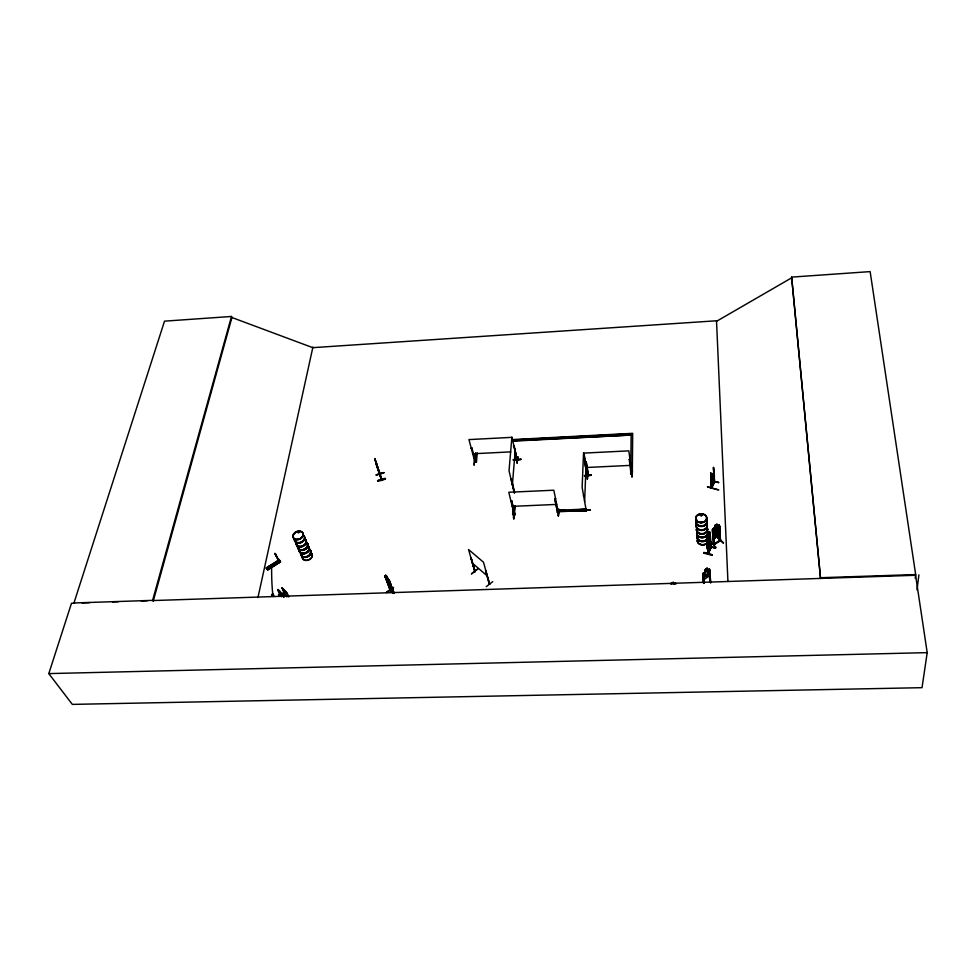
<?xml version="1.0" encoding="UTF-8"?>
<svg xmlns="http://www.w3.org/2000/svg" width="976" height="976" viewBox="0 0 976 976"><rect width="100%" height="100%" fill="white"/><g stroke="black" fill="none" stroke-linecap="round" stroke-linejoin="round"><path stroke-width="1.46" d="M632.387 470.676L631.936 476.8M629.239 459.537L629.996 459.501L629.239 459.537L631.045 474.092L631.936 474.019L631.85 473.25L630.947 473.555M631.704 473.226L631.191 474.092M791.634 277.111L820.548 578.414L791.634 277.111L870.141 271.609L915.671 574.559L915.207 578.268M632.302 474.019L630.63 473.653L632.302 474.019L632.692 433.332L511.729 439.615M630.691 474.092L631.167 433.856M380.042 474.641L379.725 473.58M380.213 474.043L374.723 458.744L380.067 474.702L379.688 473.604M381.226 479.216L381.726 479.606L380.054 473.604M584.49 475.824L591.383 475.105L584.49 475.519M587.113 476.325L584.734 461.55L587.442 476.239M587.186 479.179L587.406 472.811M587.772 475.336L587.906 476.154L588.406 475.251M586.186 461.855L585.441 461.672L586.186 461.855L588.479 476.117L586.198 461.624M585.429 465.662L587.064 476.373M586.161 510.119L582.135 487.402L583.55 452.742L587.393 475.19M583.672 495.527L583.367 496.137M586.43 510.777L586.393 509.057L558.577 510.253L558.504 511.534L586.43 510.777L558.504 511.534M584.624 501.688L585.966 467.15M713.371 544.279L714.103 543.766L714.383 544.523L713.224 530.163L712.59 530.566L713.724 544.974L713.456 544.193M299.534 532.225L298.192 532.859L299.156 531.822M297.375 539.374L297.619 539.399M559.053 509.46L558.296 516.06L559.041 509.423M558.553 509.191L558.406 516.023M554.795 498.931L555.564 498.663L554.795 498.931L557.686 512.986L554.807 498.699M513.327 505.727L512.62 514.364L514.925 513.986L514.181 513.949M514.962 514.132L514.913 514.742M517.219 460.208L516.292 459.489L517.231 459.476M517.012 459.94L516.426 459.964M517.951 456.963L517.06 463.136L517.927 456.939M517.463 456.707L517.06 462.868M513.449 517.914C515.035 496.455 513.425 531.81 513.705 514.01M513.815 517.866L514.267 511.095M511.619 500.822L510.887 500.639L511.619 500.822L514.974 514.767M707.075 542.754L709.418 535.104L709.93 536.214M511.107 478.85L514.511 492.892M513.815 446.447C515.23 445.751 511.875 446.154 514.145 445.873L517.317 460.574L513.864 445.898M514.913 505.653L513.986 514.254M515.023 506.08L514.328 514.718L512.62 514.364M488.927 583.685L489.598 584.16L489.305 583.428M489.342 584.343L485.572 570.411L489.598 584.099M512.729 514.791L513.193 509.033M512.363 484.962L515.121 451.461M714.042 478.691C707.027 500.712 718.36 469.785 712.834 475.349M475.19 571.668L470.957 557.906L474.946 571.46M474.69 459.123L474.092 465.235L474.726 459.086M474.983 462.282C473.982 461.721 476.813 461.965 474.848 461.782M475.593 461.489L474.909 462.258M471.981 448.008L471.237 448.265L471.981 448.008L475.532 462.282M475.739 452.937L474.824 461.563L476.471 461.916L474.934 462.002L475.861 453.364M476.471 461.916L477.264 452.852M703.867 552.489L703.72 553.148L712.126 555.271M712.114 555.344L712.236 555.027M707.502 486.963C725.876 491.416 718.909 490.586 707.515 486.695M916.989 589.846L918.916 574.852M700.243 515.23L700.365 515.56M700.329 514.999L701.378 515.365M701.39 515.548L701.939 514.974M701.744 522.27L701.366 521.684L701.085 522.441M701.744 515.645L701.878 514.938M708.369 542.546L707.905 545.913L708.588 542.497L709.515 542.229L708.771 541.619L709.04 538.557M153.403 600.545L915.586 575.267L927.2 652.639L922.027 687.677L72.322 704.391L48.8 673.599L71.492 603.266L74.53 603.156M707.685 542.985L708.966 538.41L709.54 538.715M709.162 544.303L709.564 541.814M706.917 538.593L707.929 553.831L710.784 547.585L708.234 553.392M707.942 553.734L710.809 546.621M708.539 553.258L707.551 539.106L706.99 539.643L708.222 553.904L707.82 533.921M711.138 546.792L710.516 547.878L709.698 531.993M708.332 553.782L711.126 547.304L710.174 533.116M272.536 564.909L272.426 565.787M711.699 486.792L711.358 487.488L714.017 482.132M711.37 487.854L714.371 481.815M711.626 486.878L711.699 487.378M714.017 482.351L713.493 467.431L714.688 481.973L711.675 488.073L710.809 472.957L711.748 488M714.627 482.022L714.334 481.29L714.225 481.924M707.368 548.585L707.807 549.525L710.174 542.046L710.077 544.474L707.698 549.61L706.831 538.569L709.796 532.018L710.918 547.829M706.88 538.642L707.844 535.787M710.272 540.814L707.307 547.402L708.332 545.682L708.515 547.573L709.467 545.364L709.345 538.557L708.808 539.081L709.93 537.495M257.945 597.568L312.906 347.102M707.319 542.595L707.332 548.671M711.541 482.278L712.126 482.669L713.444 478.35L712.724 473.567L711.736 475.605L710.906 480.058L713.761 473.933M708.71 568.971L709.503 569.142L709.247 575.913L703.94 579.659L703.11 578.439L704.05 579.622M709.894 573.717L709.247 575.877M719.08 535.336L713.724 538.776L719.08 535.336L719.336 528.504L718.678 528.419M719.08 535.373L719.739 533.201M152.598 600.362L231.483 316.468L164.517 321.153L73.956 602.973L152.598 600.362L153.183 601.338L231.922 317.505L231.483 316.468M718.934 532.018L719.532 529.883M711.345 478.972L711.736 475.605M716.14 532.018L714.029 531.871L715.615 532.957L714.225 536.007L716.091 533.03L718.177 533.457L716.555 532.335M389.863 589.797L392.352 592.774M390.058 590.346L385.288 576.804L390.766 590.614L389.997 590.224M390.168 590.248L389.875 589.87M516.926 459.476L516.951 460.574L517.012 459.391M517.329 460.465L511.888 437.163L509.033 470.774L514.23 492.904M710.723 541.924L716.225 547.609M706.807 545.779L715.323 547.878L708.344 546.072M709.259 545.462L709.967 542.205M709.223 544.876L708.686 546.78M708.43 547.548L709.259 543.608M707.283 539.716L707.551 539.106M709.918 539.155L707.661 544.327L710.016 536.715M708.637 531.944L707.734 534.018A5.612 4.404 -3.1 0 1 700.268 537.349A5.612 4.404 -3.1 0 1 697.364 531.176M707.856 534.506L708.405 532.591M708.759 533.713L709.345 532.054M708.905 539.106L709.955 537.398M716.079 532.225L717.14 529.931L716.945 526.625L714.786 527.992L715.164 534.689L717.299 533.311L717.104 530.029L714.969 531.408M713.2 481.388L718.665 482.534L713.346 481.156M711.345 487.341L711.394 488.012L710.809 472.957M718.299 529.199L717.226 531.334L715.066 532.689L713.822 532.018L714.932 530.822L714.688 528.98L717.043 527.565L714.688 528.98M275.525 554.905L279.051 561.627L275.72 554.283M389.961 582.94L388.204 581.842L385.776 576.596L386.35 576.889C383.666 572.253 389.692 579.866 385.654 575.108M710.735 547.182L710.845 547.878M375.028 459.33L378.627 470.481L378.176 469.31M273.036 594.787C273.597 591.7 269.449 596.617 272.853 594.982M710.54 582.66L709.503 569.008L702.683 573.851L703.037 578.5M715.201 548.146L706.844 545.962M717.153 529.334L718.714 528.333L712.602 532.908M712.895 537.617L713.785 538.837L712.907 537.495L712.382 529.468L714.81 527.455L714.639 525.625L716.884 524.149L716.97 526.101L719.397 525.161L720.483 540.716L719.69 526.406L718.861 526.613L719.971 540.997M713.493 544.632L712.456 529.443L718.629 524.99M514.132 514.535L515.047 514.486L514.303 514.486M705.001 571.619L703.903 573.01L704.147 576.243L705.38 576.828L707.49 575.315L708.527 573.132L708.295 569.874L707.124 570.106L707.002 568.361M714.749 527.394L713.615 528.711L714.029 535.421L715.249 536.08L717.384 534.714L718.446 532.579L718.104 525.893L716.909 526.04M701.378 521.916L701.707 522.197M701.573 515.194L700.683 515.365M700.353 514.889L701.317 514.523M557.516 512.18L558.443 512.876L553.831 490.208L508.813 492.258L514.193 514.755L514.938 514.718L511.644 500.603M558.223 512.4L557.43 512.449M558.321 512.9L557.601 512.144M720.447 540.692L713.773 544.913M514.096 514.023L514.193 514.816M474.8 461.477L475.507 461.502L474.873 461.502M486.231 586.649L492.758 581.635M477.801 568.801L471.371 573.973L477.911 568.886M489.598 584.16L483.486 562.237L468.529 549.488L474.946 571.875L471.213 558.113M281.71 596.824L280.002 593.603L278.563 594.689L279.051 595.543M280.283 594.018L281.027 593.872L280.002 593.713M280.966 593.725L279.026 595.165L278.563 594.689L279.441 596.019L280.881 594.933L280.417 594.457M283.76 594.482L285.163 593.481L283.748 594.555L282.869 593.237L285.248 592.286M284.297 592.261L282.967 593.274L284.26 595.958M284.663 596.36L283.369 593.664L285.126 592.151M279.783 593.506C273.744 583.941 283.321 594.128 283.809 597.129M286.981 592.932C274.683 581.708 288.31 591.944 288.701 596.958M287.078 596.702L285.309 594.689M704.855 569.923L707.136 568.3L704.855 569.923L704.916 571.619M704.367 583.026C704.013 570.265 701.951 573.449 703.745 583.465M709.833 581.708L709.064 570.533L709.686 570.094L710.748 582.855M703.11 575.108L703.745 574.657M710.04 581.903L709.271 570.728L709.894 570.277M391.205 585.222L389.631 580.744L385.264 575.681M386.606 580.122C398.781 596.019 384.349 580.134 385.313 575.767M386.569 592.456L393.523 587.613M386.642 592.554L393.462 587.43L386.52 592.273M385.727 577.267L385.044 576.975M387.191 576.792L387.765 578.512L387.033 576.792M388.838 579.671L393.926 592.456M389.278 581.537L393.743 593.493M714.871 530.761L713.371 531.761M723.24 542.888L717.726 537.483L723.192 542.9M714.164 543.925L719.58 540.509M713.48 544.742L720.532 540.057M712.773 530.749L713.419 530.346M719.69 526.406L718.861 526.613M714.981 531.286L717.14 529.931M714.615 525.674L716.945 524.21M278.916 562.249L277.513 560.248L278.819 559.431L280.38 561.676L267.546 569.703M279.478 560.468L266.643 568.532L279.49 560.59L279.221 559.797L266.265 568.02L279.465 559.98L278.489 560.37M279.331 560.334L266.424 568.239M279.868 560.98L279.026 559.516L277.513 560.248M278.794 561.92L280.1 561.115M280.417 561.761L267.68 569.886L267.253 569.325L267.692 569.911L280.539 561.932L280.124 561.346L267.29 569.374L280.21 561.444M276.147 556.003L275.232 553.49M275.33 554.71L274.854 553.38M275.805 554.441L275.269 553.746M791.634 277.843L716.445 321.36M713.224 530.163L714.371 544.486M585.844 509.533L586.027 509.753M673.428 582.343C666.51 586.613 675.343 579.256 673.574 584.246L676.331 583.489M673.66 584.148L675.477 583.331M720.276 539.911L719.605 540.875M701.524 515.657L700.914 515.743M587.552 478.874L587.747 475.873L588.662 475.824M717.811 537.691L723.558 542.924M375.821 462.331L376.358 463.82M376.15 463.612L376.614 464.808L374.808 458.72M376.492 465.467L381.409 479.777L379.871 474.141M383.849 472.884L376.102 474.885L383.763 472.567M376.163 475.068L383.812 472.762M381.116 478.777L381.299 479.68M377.627 480.668C392.34 475.044 382.86 481.802 377.602 480.607M385.386 478.582L377.688 480.851L385.398 478.618M475.007 462.002L475.702 461.965M587.906 476.117L583.965 453.096L628.849 450.863L631.936 473.799M557.699 512.62L558.37 512.656L557.589 512.437M718.251 529.297L717.079 529.443L716.909 527.613M513.217 459.781L521.196 459.354L514.486 460.062M513.205 460.013L521.123 459.391M272.121 564.836L271.633 565.25A168.506 20.972 -81.8 0 0 272.743 593.713M272.121 565.897L271.499 565.421L271.975 565.909M512.034 437.346L468.956 439.59L474.983 462.319M519.378 439.664L529.956 439.115M537.508 438.724L548.085 438.175M557.15 437.699L567.715 437.15M575.279 436.76L585.844 436.211M593.396 435.821L603.973 435.272M613.038 434.796L623.615 434.247M511.631 440.786L631.155 435.04L513.242 441.14M632.411 470.713L632.045 477.044M584.526 475.702L591.371 475.336M390.254 590.26L392.596 592.615M472.689 453.791L510.704 451.876M586.381 467.504L630.728 465.369M581.733 510.241L590.151 510.058L581.769 510.814M581.769 510.521L590.151 510.07L581.72 510.167M512.18 506.361L556.662 504.421M565.982 510.375L558.577 510.253M576.23 509.936L586.393 509.057M820.572 577.719L915.671 574.559M82.106 602.912L89.694 602.656M112.447 601.899L118.511 601.704M141.264 600.948L147.339 600.74M48.8 673.599L927.2 652.639M631.765 473.738L630.947 473.323M278.526 560.212L279.063 559.895M266.228 567.971L267.546 569.655M718.617 528.358L719.41 528.431M707.722 535.775L708.576 531.786L709.406 536.471L708.112 541.033L707.539 540.741M713.163 481.205L718.678 482.547M707.112 543.327L707.563 544.303L707.149 543.242M675.441 583.404L676.295 583.624M712.236 554.746L703.855 552.501L712.273 554.966M381.384 478.63L381.677 479.692L376.516 464.783M231.922 317.505L312.784 347.663L716.518 320.775L727.925 581.489M514.547 492.307L511.4 478.838M707.942 541.204L708.552 541.692M472.518 563.262L487.317 575.974M703.44 572.656L702.757 573.912L703.537 583.27M719.397 525.161L719.666 533.238M719.666 529.907L718.995 532.079C717.86 536.373 710.601 533.835 713.688 535.421M387.24 577.353L386.093 575.779M390.193 589.65L393.389 593.262M279.38 560.407L280.368 561.688M278.294 560.456L279.148 561.566L277.355 557.589M277.782 560.81L279.063 562.493L278.697 561.798M273.487 565.97L272.206 564.274M270.913 565.092L272.133 566.666M271.023 567.495L269.754 565.799M387.814 578.463L393.682 592.627M276.525 556.1L276.977 556.881M268.79 568.74L267.583 567.154M280.002 593.603L280.393 594.53M277.733 589.663L279.636 593.615M282.686 594.384L283.955 597.019M284.76 592.627L286.627 596.69M284.297 592.164L286.224 596.299M282.186 588.15L284.687 593.384M282.052 588.26L285.175 594.799M278.819 559.431L279.356 560.541M711.553 485.841L710.845 479.997M384.861 575.73L390.522 590.785M389.522 581.367L393.987 593.323M376.492 463.38L377.212 465.674M376.748 464.32L377.675 467.431M375.638 461.123L376.102 462.88M515.145 454.047L516.548 460.269M391.23 585.112L391.339 586.344M703.537 574.474L704.16 582.831M704.94 569.935L705.062 571.68M707.063 568.252L707.185 570.167M710.455 547.207L710.516 547.878M713.493 467.431L714.322 482.571M304.585 539.057A5.283 3.941 -23.5 0 1 303.743 545.987A5.283 3.941 -23.5 0 1 296.265 544.059M305.451 539.423A5.368 4.002 -23.5 0 1 302.414 546.414A5.368 4.002 -23.5 0 1 296.155 542.766M305.939 542.156A5.283 3.953 -23.5 0 1 307.147 547.133A5.283 3.953 -23.5 0 1 301.011 550.049A5.283 3.953 -23.5 0 1 297.692 546.072M297.631 545.95A5.283 3.953 -23.5 0 0 300.95 549.915A5.283 3.953 -23.5 0 0 307.098 546.999A5.283 3.953 -23.5 0 0 305.891 542.034A5.258 3.928 -23.5 0 1 307.037 546.914A5.258 3.928 -23.5 0 1 300.925 549.817A5.258 3.928 -23.5 0 1 297.619 545.865A5.246 3.916 -23.5 0 0 300.937 549.805A5.246 3.916 -23.5 0 0 307.025 546.914A5.246 3.916 -23.5 0 0 305.83 541.985M302.816 534.872A5.38 4.002 -23.4 0 1 304.036 539.911A5.38 4.002 -23.4 0 1 297.778 542.876A5.38 4.002 -23.4 0 1 294.41 538.85M305.22 539.057A5.295 3.941 -23.5 0 1 302.218 545.95A5.295 3.941 -23.5 0 1 296.045 542.351M302.95 535.324A5.307 3.953 -23.5 0 1 304.158 540.301A5.307 3.953 -23.5 0 1 297.985 543.217A5.307 3.953 -23.5 0 1 294.667 539.252M305.366 539.228A5.368 4.002 -23.5 0 1 302.328 546.218A5.368 4.002 -23.5 0 1 296.07 542.571M302.682 534.702A5.307 3.953 -23.4 0 1 301.828 541.631A5.307 3.953 -23.4 0 1 294.337 539.704M309.16 549.561A5.234 3.941 -23.7 0 1 310.368 554.514A5.234 3.941 -23.7 0 1 304.28 557.406A5.234 3.941 -23.7 0 1 300.986 553.453M309.111 549.293A5.307 3.989 -23.7 0 1 310.331 554.319A5.307 3.989 -23.7 0 1 304.17 557.247A5.307 3.989 -23.7 0 1 300.828 553.246M310.502 552.599A5.234 3.941 -23.7 0 1 311.71 557.552A5.234 3.941 -23.7 0 1 305.634 560.456A5.234 3.941 -23.7 0 1 302.328 556.491M310.392 552.404A5.209 3.928 -23.7 0 1 311.6 557.345A5.209 3.928 -23.7 0 1 305.549 560.224A5.209 3.928 -23.7 0 1 302.255 556.283M306.086 542.51A5.258 3.928 -23.6 0 1 307.281 547.463A5.258 3.928 -23.6 0 1 301.169 550.366A5.258 3.928 -23.6 0 1 297.863 546.414A5.234 3.916 -23.6 0 0 301.169 550.354A5.234 3.916 -23.6 0 0 307.257 547.463A5.234 3.916 -23.6 0 0 306.061 542.534M306.013 542.302A5.283 3.953 -23.5 0 1 307.208 547.28A5.283 3.953 -23.5 0 1 301.072 550.183A5.283 3.953 -23.5 0 1 297.753 546.218M307.513 545.633A5.331 3.989 -23.6 0 1 308.733 550.659A5.331 3.989 -23.6 0 1 302.548 553.599A5.331 3.989 -23.6 0 1 299.193 549.586M308.892 548.951A5.246 3.941 -23.6 0 1 310.1 553.904A5.246 3.941 -23.6 0 1 304.012 556.796A5.246 3.941 -23.6 0 1 300.718 552.843M309.038 549.11A5.307 3.989 -23.6 0 1 310.258 554.136A5.307 3.989 -23.6 0 1 304.085 557.064A5.307 3.989 -23.6 0 1 300.742 553.05M308.355 546.072A5.331 3.989 -23.6 0 1 305.342 553.05A5.331 3.989 -23.6 0 1 299.107 549.403M308.209 545.901A5.258 3.941 -23.6 0 1 305.232 552.782A5.258 3.941 -23.6 0 1 299.083 549.183M707.1 524.783A5.563 4.355 -3.2 0 1 701.903 530.493A5.563 4.355 -3.2 0 1 696.364 525.21M707.161 524.527A5.649 4.416 -3.2 0 1 701.89 530.322A5.649 4.416 -3.2 0 1 696.278 524.966M707.332 527.955A5.563 4.355 -3.2 0 1 702.134 533.677A5.563 4.355 -3.2 0 1 696.608 528.382M706.295 519.5A5.661 4.429 -3.3 0 1 705.209 525.161A5.661 4.429 -3.3 0 1 697.925 525.454A5.661 4.429 -3.3 0 1 696.498 519.903M706.465 523.087A5.575 4.355 -3.2 0 1 702.574 529.761A5.575 4.355 -3.2 0 1 696.315 524.551M706.246 519.769A5.588 4.368 -3.3 0 1 705.172 525.344A5.588 4.368 -3.3 0 1 697.986 525.637A5.588 4.368 -3.3 0 1 696.583 520.159M706.282 519.293A5.661 4.429 -3.3 0 1 705.197 524.954A5.661 4.429 -3.3 0 1 697.913 525.247A5.661 4.429 -3.3 0 1 696.486 519.696M706.197 519.098A5.588 4.368 -3.3 0 1 705.123 524.673A5.588 4.368 -3.3 0 1 697.938 524.966A5.588 4.368 -3.3 0 1 696.535 519.488M707.344 528.455A5.539 4.343 -3.2 0 1 702.891 534.079A5.539 4.343 -3.2 0 1 696.51 530.017M707.063 530.785A5.612 4.404 -3.1 0 1 707.881 532.957M707.673 534.323A5.527 4.343 -3.1 0 1 700.304 537.52A5.527 4.343 -3.1 0 1 697.45 531.432M707.014 531.054A5.527 4.343 -3.1 0 1 707.82 533.189M707.051 530.59A5.612 4.404 -3.1 0 1 705.977 536.227A5.612 4.404 -3.1 0 1 698.767 536.507A5.612 4.404 -3.1 0 1 697.352 530.968M706.966 530.395A5.539 4.343 -3.1 0 1 705.904 535.946A5.539 4.343 -3.1 0 1 698.792 536.227A5.539 4.343 -3.1 0 1 697.401 530.773M707.38 538.642A5.514 4.343 -3 0 1 700.548 540.753A5.514 4.343 -3 0 1 697.181 535.739M707.454 538.898A5.588 4.404 -3 0 1 700.536 541.046A5.588 4.404 -3 0 1 697.12 535.946M706.575 540.228A5.514 4.343 -3 0 1 699.938 541.18A5.514 4.343 -3 0 1 697.23 536.385M707.478 539.094A5.588 4.404 -3 0 1 700.548 541.241A5.588 4.404 -3 0 1 697.145 536.153M697.34 540.765A5.478 4.331 -3 0 0 700.841 544.645A5.478 4.331 -3 0 0 706.795 543.473A5.502 4.343 -3 0 1 700.182 544.425A5.502 4.343 -3 0 1 697.474 539.63M706.77 543.229A5.478 4.319 -3 0 1 700.829 544.401A5.478 4.319 -3 0 1 697.328 540.533M272.267 595.933C274.061 598.19 274.598 592.7 272.267 595.933M709.284 543.071L708.393 545.12L708.161 541.875L709.064 539.813L709.284 543.071M708.698 534.287L707.795 536.349L708.015 539.63L708.918 537.569L708.698 534.287M712.956 479.362L712.041 481.266L711.833 477.947L712.748 476.056L712.956 479.362M712.468 474.312L711.907 476.129L712.468 474.312M706.636 568.923L705.319 570.472L706.636 568.923M707.161 570.692L705.038 572.192L705.27 575.437L707.393 573.937L707.161 570.692M716.604 528.223L715.262 529.687L716.604 528.223M716.433 524.795L715.079 526.271L716.433 524.795M672.94 582.94L671.39 584.234L672.94 582.94M388.021 579.012L386.557 577.438L389.168 582.099L388.021 579.012M269.669 568.191L268.4 566.507L269.669 568.191M295.911 539.411A5.331 3.965 -23.4 0 0 303.158 533.994A5.331 3.965 -23.4 0 0 295.057 532.481A5.331 3.965 -23.4 0 0 295.911 539.411A5.319 3.953 -23.4 0 0 303.158 534.006A5.319 3.953 -23.4 0 0 295.069 532.493A5.319 3.953 -23.4 0 0 295.923 539.411M296.057 539.704A5.307 3.941 -23.4 0 0 303.28 534.311A5.307 3.941 -23.4 0 0 295.203 532.798A5.307 3.941 -23.4 0 0 296.057 539.704M308.758 550.854A5.246 3.928 -23.6 0 0 307.562 545.901A5.258 3.941 -23.6 0 1 308.77 550.854A5.258 3.941 -23.6 0 1 302.67 553.758A5.258 3.941 -23.6 0 1 299.364 549.805A5.246 3.928 -23.6 0 0 302.67 553.746A5.246 3.928 -23.6 0 0 308.758 550.854M702.159 533.957A5.563 4.355 -3.2 0 0 707.344 528.248A5.563 4.355 -3.2 0 1 702.159 533.97A5.563 4.355 -3.2 0 1 696.632 528.687A5.563 4.355 -3.2 0 0 702.159 533.957M698.511 522.038A5.612 4.38 -3.4 0 0 706.795 517.89A5.612 4.38 -3.4 0 0 698.255 514.462A5.612 4.38 -3.4 0 0 698.511 522.038M698.548 522.355A5.588 4.355 -3.3 0 0 706.795 518.232A5.588 4.355 -3.3 0 0 698.291 514.816A5.588 4.355 -3.3 0 0 698.548 522.355M698.523 522.172A5.612 4.38 -3.4 0 0 706.807 518.024A5.612 4.38 -3.4 0 0 698.267 514.596A5.612 4.38 -3.4 0 0 698.523 522.172"/></g></svg>
